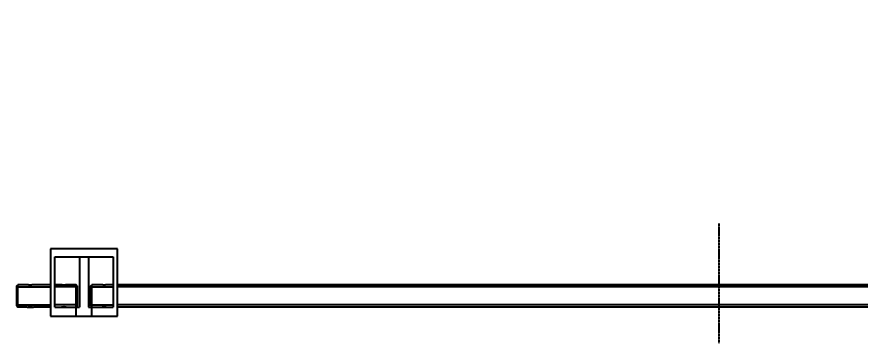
# Model space of a CAD drawing. Header units: millimetres. Extents: x 562 to 17351, y 2396 to 6995.
# Drawn here: x 8438.3 to 8814.9, y 3365.8 to 3511.7 of the extents above; entities that cross this region are included whole.
import ezdxf

# ---------------------------------------------------------------- set-up
doc = ezdxf.new("R2010")
doc.units = ezdxf.units.MM
doc.linetypes.add('CENTER', pattern=[0.6, 0.375, -0.075, 0.075, -0.075])
doc.layers.add('02___PRT_ALL_AXES', color=7, linetype='Continuous')
doc.layers.add('center', color=1, linetype='CENTER')
doc.styles.get("Standard").update_dxf_attribs({"font": 'arial.ttf'})
doc.dimstyles.new('缩小5倍', dxfattribs={"dimtxt": 40, "dimasz": 20, "dimexe": 1, "dimexo": 0.2, "dimgap": 0, "dimtad": 1, "dimtoh": 1, "dimdec": 1, "dimzin": 9, "dimdsep": 46, "dimtxsty": 'Standard', "dimblk": '_FILLED', "dimcen": 0.2, "dimclrd": 256, "dimclre": 256, "dimclrt": 256, "dimadec": 1, "dimazin": 2, "dimtfac": 1, "dimtdec": 1, "dimtofl": 0, "dimtmove": 0, "dimatfit": 3, "dimldrblk": '_FILLED', "dimfxl": 1, "dimtolj": 1, "dimtzin": 0, "dimarcsym": 0})

# ---------------------------------------------------------------- blocks, each defined once
blk = doc.blocks.new('_FILLED')
at = {"color": 0, "linetype": 'ByBlock'}
blk.add_solid([(0, 0), (-1, 0.15), (-1, -0.15)], dxfattribs=at)
blk = doc.blocks.new('*D45')
at = {"lineweight": -2, "transparency": 16777216}
for p, q in [((8469.69, 3711.43), (8469.69, 3541.98)), ((9036.69, 3711.43), (9036.69, 3541.98)), ((8489.69, 3542.98), (9016.69, 3542.98))]:
    blk.add_line(p, q, dxfattribs=at)
at = {"layer": 'Defpoints', "color": 0, "transparency": 16777216}
for p in [(8469.69, 3711.63), (9036.69, 3711.63), (9036.69, 3542.98)]:
    blk.add_point(p, dxfattribs=at)
at = {"lineweight": -2, "transparency": 16777216, "xscale": 20, "yscale": 20, "zscale": 20, "rotation": 180}
blk.add_blockref('_FILLED', (8469.69, 3542.98), dxfattribs=at)
at = {"lineweight": -2, "transparency": 16777216, "xscale": 20, "yscale": 20, "zscale": 20}
blk.add_blockref('_FILLED', (9036.69, 3542.98), dxfattribs=at)
at = {"lineweight": 5, "transparency": 16777216, "insert": (8753.19, 3568.87), "char_height": 40, "attachment_point": 5}
blk.add_mtext('\\A1;567mm [1\'-10 3/8"]%%P0.15', dxfattribs=at)

msp = doc.modelspace()

# ---------------------------------------------------------------- linework, layer by layer
at = {"color": 7, "linetype": 'Continuous'}
for p, q in [((8453.286, 3407.935), (8453.286, 3377.935)), ((8483.286, 3407.935), (8453.286, 3407.935)), ((8483.286, 3377.935), (8483.286, 3407.935)), ((8455.286, 3381.935), (8455.286, 3404.435)), ((8455.286, 3404.435), (8481.286, 3404.435)), ((8466.286, 3404.435), (8466.286, 3381.935)), ((8470.286, 3404.435), (8470.286, 3381.935)), ((8481.286, 3404.435), (8481.286, 3381.935)), ((8438.286, 3391.435), (8438.786, 3391.935)), ((8438.286, 3382.435), (8438.286, 3391.435)), ((8438.286, 3390.935), (8453.286, 3390.935)), ((8438.786, 3381.935), (8438.786, 3391.935)), ((8442.817, 3391.935), (8438.786, 3391.935)), ((8465.286, 3390.935), (8455.286, 3390.935)), ((8464.786, 3391.935), (8460.756, 3391.935)), ((8464.786, 3377.935), (8464.786, 3391.935)), ((8465.286, 3391.435), (8464.786, 3391.935)), ((8465.286, 3391.435), (8465.286, 3382.435)), ((8471.286, 3391.435), (8471.786, 3391.935)), ((8471.286, 3382.435), (8471.286, 3391.435)), ((8471.286, 3390.935), (8481.286, 3390.935)), ((8471.786, 3377.935), (8471.786, 3391.935)), ((8475.817, 3391.935), (8471.786, 3391.935)), ((9020.286, 3390.935), (8483.286, 3390.935)), ((8438.286, 3382.935), (8453.286, 3382.935)), ((8438.286, 3382.435), (8438.786, 3381.935)), ((8465.286, 3382.935), (8455.286, 3382.935)), ((8465.286, 3382.435), (8464.786, 3381.935)), ((8471.286, 3382.935), (8481.286, 3382.935)), ((8471.286, 3382.435), (8471.786, 3381.935)), ((9020.286, 3382.935), (8483.286, 3382.935)), ((8442.817, 3381.935), (8438.786, 3381.935)), ((8455.286, 3381.935), (8466.286, 3381.935)), ((8470.286, 3381.935), (8481.286, 3381.935)), ((8453.286, 3377.935), (8483.286, 3377.935))]:
    msp.add_line(p, q, dxfattribs=at)
at = {"layer": '02___PRT_ALL_AXES', "color": 7, "linetype": 'Continuous'}
for p, q in [((8453.286, 3391.935), (8445.756, 3391.935)), ((8457.817, 3391.935), (8455.286, 3391.935)), ((8481.286, 3391.935), (8478.756, 3391.935)), ((9020.286, 3391.935), (8483.286, 3391.935)), ((8442.881, 3381.935), (8445.692, 3381.935)), ((8453.286, 3381.935), (8445.756, 3381.935)), ((9020.286, 3381.935), (8483.286, 3381.935))]:
    msp.add_line(p, q, dxfattribs=at)
for points, knots in [([(8445.756, 3391.935), (8445.649, 3391.935), (8445.422, 3391.903), (8445.072, 3391.828), (8444.69, 3391.756), (8444.286, 3391.725), (8443.883, 3391.756), (8443.501, 3391.828), (8443.151, 3391.903), (8442.923, 3391.935), (8442.817, 3391.935)], [0, 0, 0, 0, 0.1076775, 0.2303145, 0.3626807, 0.5000032, 0.6373256, 0.7696891, 0.8923235, 1, 1, 1, 1]), ([(8460.756, 3391.935), (8460.649, 3391.935), (8460.422, 3391.903), (8460.072, 3391.828), (8459.69, 3391.756), (8459.286, 3391.725), (8458.883, 3391.756), (8458.501, 3391.828), (8458.151, 3391.903), (8457.923, 3391.935), (8457.817, 3391.935)], [0, 0, 0, 0, 0.1076775, 0.2303145, 0.3626807, 0.5000032, 0.6373256, 0.7696891, 0.8923235, 1, 1, 1, 1]), ([(8478.756, 3391.935), (8478.528, 3391.935), (8478.045, 3391.811), (8477.286, 3391.694), (8476.528, 3391.811), (8476.044, 3391.935), (8475.817, 3391.935)], [0, 0, 0, 0, 0.2302391, 0.4999993, 0.7697569, 1, 1, 1, 1]), ([(8442.817, 3381.935), (8442.923, 3381.935), (8443.151, 3381.967), (8443.501, 3382.043), (8443.883, 3382.115), (8444.286, 3382.146), (8444.69, 3382.115), (8445.072, 3382.043), (8445.422, 3381.967), (8445.649, 3381.935), (8445.756, 3381.935)], [0, 0, 0, 0, 0.1076764, 0.2303106, 0.3626743, 0.4999968, 0.6373195, 0.7696858, 0.8923226, 1, 1, 1, 1]), ([(8457.817, 3381.935), (8457.923, 3381.935), (8458.151, 3381.967), (8458.501, 3382.043), (8458.883, 3382.115), (8459.286, 3382.146), (8459.69, 3382.115), (8460.072, 3382.043), (8460.422, 3381.967), (8460.649, 3381.935), (8460.756, 3381.935)], [0, 0, 0, 0, 0.1076764, 0.2303106, 0.3626743, 0.4999968, 0.6373195, 0.7696858, 0.8923226, 1, 1, 1, 1]), ([(8475.817, 3381.935), (8476.044, 3381.935), (8476.528, 3382.059), (8477.286, 3382.176), (8478.045, 3382.059), (8478.528, 3381.935), (8478.756, 3381.935)], [0, 0, 0, 0, 0.2302668, 0.4999992, 0.7697284, 1, 1, 1, 1])]:
    msp.add_open_spline(points, degree=3, knots=knots, dxfattribs=at)
at = {"layer": 'center'}
msp.add_line((8751.786, 3419.286), (8751.786, 3365.831), dxfattribs=at)

# ---------------------------------------------------------------- dimensions: what is measured, and where the dimension line sits
at = {"color": 1, "lineweight": 5}
dim = msp.add_linear_dim(base=(9036.685, 3542.978), p1=(8469.685, 3711.63), p2=(9036.685, 3711.63), text='<>%%P0.15', dimstyle='缩小5倍', override={"dimpost": 'mm'}, dxfattribs=at)
dim.commit()
dim.dimension.update_dxf_attribs({"geometry": '*D45', "text_midpoint": (8753.185, 3542.978), "dimtype": 160})

doc.saveas('drawing.dxf')
